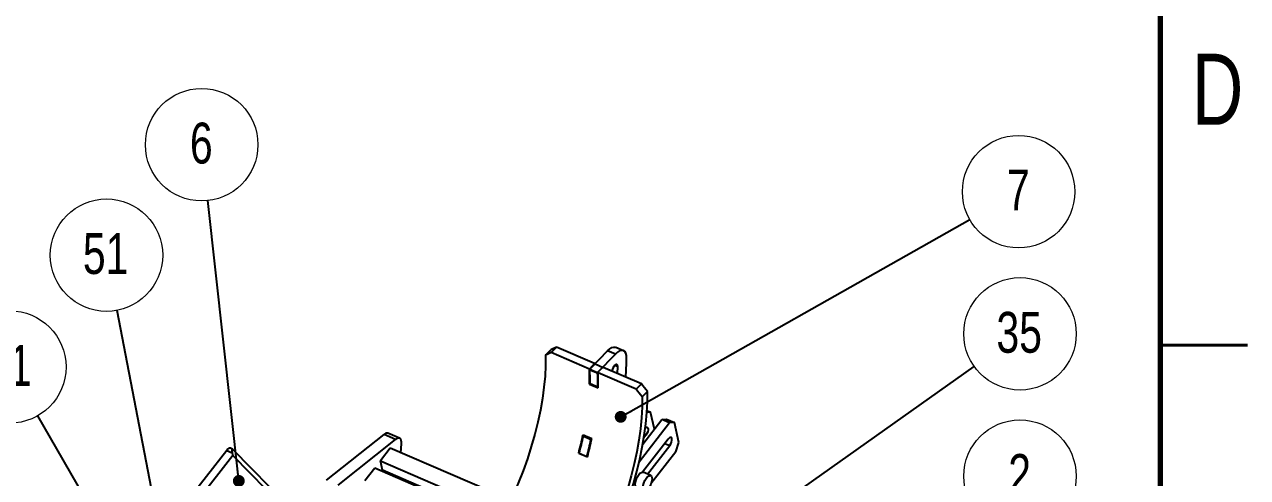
# Model space of a CAD drawing. Header units: millimetres. Extents: x 2 to 418, y 2 to 295.
# Drawn here: x 312.6 to 417.5, y 137.1 to 176 of the extents above; entities that cross this region are included whole.
import ezdxf

# ---------------------------------------------------------------- set-up
doc = ezdxf.new("R2010")
doc.units = ezdxf.units.MM
doc.styles.add('SLDTEXTSTYLE0', font='TXT', dxfattribs={"width": 0.75})
doc.dimstyles.new('SLDDIMSTYLE0', dxfattribs={"dimtxt": 0.18, "dimasz": 1.016, "dimexe": 0, "dimexo": 0.0625, "dimgap": 0, "dimtad": 0, "dimtih": 1, "dimtoh": 1, "dimdec": 0, "dimrnd": 1e-09, "dimzin": 0, "dimdsep": 46, "dimtxsty": 'Standard', "dimblk1": 'DOT', "dimblk2": 'DOT', "dimsah": 1, "dimcen": 0.09, "dimadec": 0, "dimazin": 0, "dimtfac": 1.016, "dimtdec": 0, "dimtofl": 0, "dimtmove": 0, "dimatfit": 3, "dimldrblk": 'DOT', "dimfxl": 1, "dimfrac": 2, "dimtolj": 1, "dimtzin": 0, "dimarcsym": 0})
doc.dimstyles.new('SLDDIMSTYLE1', dxfattribs={"dimtxt": 0.18, "dimasz": 3.302, "dimexe": 0, "dimexo": 0.0625, "dimgap": 0, "dimtad": 0, "dimtih": 1, "dimtoh": 1, "dimdec": 0, "dimrnd": 1e-09, "dimzin": 0, "dimdsep": 46, "dimtxsty": 'Standard', "dimsah": 1, "dimcen": 0.09, "dimadec": 0, "dimazin": 0, "dimtfac": 3.302, "dimtdec": 0, "dimtofl": 0, "dimtmove": 0, "dimatfit": 3, "dimfxl": 1, "dimfrac": 2, "dimtolj": 1, "dimtzin": 0, "dimarcsym": 0})

# ---------------------------------------------------------------- blocks, each defined once
blk = doc.blocks.new('SW_NOTE_1')
at = {"color": 0, "linetype": 'Continuous', "lineweight": 0}
blk.add_circle((4.4, 1.95), 4.82, dxfattribs=at)
at = {"color": 0, "linetype": 'Continuous', "lineweight": 0, "insert": (4.37, 3.84), "char_height": 3.5, "attachment_point": 2, "style": 'SLDTEXTSTYLE0'}
blk.add_mtext('2', dxfattribs=at)
blk = doc.blocks.new('SW_NOTE_3')
at = {"color": 0, "linetype": 'Continuous', "lineweight": 0}
blk.add_circle((-0.53, 4.79), 4.82, dxfattribs=at)
at = {"color": 0, "linetype": 'Continuous', "lineweight": 0, "insert": (-0.56, 6.68), "char_height": 3.5, "attachment_point": 2, "style": 'SLDTEXTSTYLE0'}
blk.add_mtext('6', dxfattribs=at)
blk = doc.blocks.new('_Dot')
at = {"color": 0, "linetype": 'ByBlock', "lineweight": -2}
blk.add_line((-0.5, 0), (-1, 0), dxfattribs=at)
at = {"color": 0, "linetype": 'ByBlock', "const_width": 0.5}
blk.add_lwpolyline([(-0.25, 0, 1), (0.25, 0, 1)], format="xyb", close=True, dxfattribs=at)
blk = doc.blocks.new('SW_NOTE_4')
at = {"color": 0, "linetype": 'Continuous', "lineweight": 0}
blk.add_circle((4.19, 2.37), 4.82, dxfattribs=at)
at = {"color": 0, "linetype": 'Continuous', "lineweight": 0, "insert": (4.16, 4.26), "char_height": 3.5, "attachment_point": 2, "style": 'SLDTEXTSTYLE0'}
blk.add_mtext('7', dxfattribs=at)
blk = doc.blocks.new('SW_NOTE_11')
at = {"color": 0, "linetype": 'Continuous', "lineweight": 0}
blk.add_circle((-2.4, 4.18), 4.82, dxfattribs=at)
at = {"color": 0, "linetype": 'Continuous', "lineweight": 0, "insert": (-2.47, 6.06), "char_height": 3.5, "attachment_point": 2, "style": 'SLDTEXTSTYLE0'}
blk.add_mtext('21', dxfattribs=at)
blk = doc.blocks.new('SW_NOTE_12')
at = {"color": 0, "linetype": 'Continuous', "lineweight": 0}
blk.add_circle((-0.91, 4.73), 4.82, dxfattribs=at)
at = {"color": 0, "linetype": 'Continuous', "lineweight": 0, "insert": (-0.98, 6.62), "char_height": 3.5, "attachment_point": 2, "style": 'SLDTEXTSTYLE0'}
blk.add_mtext('51', dxfattribs=at)
blk = doc.blocks.new('SW_NOTE_19')
at = {"color": 0, "linetype": 'Continuous', "lineweight": 0}
blk.add_circle((3.93, 2.79), 4.82, dxfattribs=at)
at = {"color": 0, "linetype": 'Continuous', "lineweight": 0, "insert": (3.86, 4.67), "char_height": 3.5, "attachment_point": 2, "style": 'SLDTEXTSTYLE0'}
blk.add_mtext('35', dxfattribs=at)

msp = doc.modelspace()

# ---------------------------------------------------------------- linework, layer by layer
at = {"color": 7, "linetype": 'Continuous', "lineweight": 70}
msp.add_line((410, 287), (410, 10), dxfattribs=at)
at = {"color": 7, "linetype": 'Continuous', "lineweight": 25}
for p, q in [((357.305333, 147.623237), (357.753528, 148.085238)), ((358.233508, 148.317871), (357.785606, 147.856174)), ((361.503003, 146.907834), (358.233508, 148.317871)), ((362.626357, 148.005281), (361.096488, 146.428289)), ((363.288534, 147.719704), (362.626357, 148.005281)), ((363.982375, 148.013688), (363.320198, 148.299265)), ((361.055102, 146.446137), (357.785606, 147.856174)), ((361.503003, 146.907834), (361.055102, 146.446137)), ((361.104765, 146.424719), (361.552667, 146.886415)), ((361.506393, 146.838717), (361.503003, 146.907834)), ((361.552667, 146.886415), (362.247952, 146.58656)), ((363.288534, 147.719704), (361.758664, 146.142711)), ((361.096488, 146.428289), (361.758664, 146.142711)), ((361.104765, 146.424719), (361.80005, 146.124863)), ((361.10696, 146.380582), (361.104765, 146.424719)), ((361.10696, 146.380582), (361.802246, 146.080726)), ((361.80005, 146.124863), (361.802246, 146.080726)), ((365.069546, 144.714826), (361.80005, 146.124863)), ((365.517448, 145.176523), (362.247952, 146.58656)), ((363.472727, 146.058352), (363.488847, 146.659286)), ((361.069008, 145.145854), (361.123867, 145.202402)), ((361.069008, 145.145854), (361.813956, 144.82458)), ((361.112363, 145.207365), (361.774539, 144.921788)), ((361.774539, 144.921788), (361.817221, 144.965785)), ((365.069546, 144.714826), (365.517448, 145.176523)), ((366.030732, 144.515524), (365.582537, 144.053523)), ((366.312074, 142.749386), (365.985384, 142.712064)), ((365.996815, 142.885348), (366.312074, 142.749386)), ((366.633985, 141.284423), (366.312074, 142.749386)), ((367.939865, 141.824581), (365.325584, 138.471006)), ((365.643671, 140.014056), (367.277688, 142.110159)), ((367.277688, 142.110159), (367.68609, 142.156814)), ((367.939865, 141.824581), (367.277688, 142.110159)), ((367.68609, 142.156814), (368.348266, 141.871237)), ((368.348266, 141.871237), (367.939865, 141.824581)), ((368.730041, 140.133851), (368.348266, 141.871237)), ((338.524258, 136.927267), (343.449019, 140.844289)), ((344.442283, 140.415924), (343.449019, 140.844289)), ((344.780251, 140.512279), (343.786987, 140.940644)), ((360.52025, 140.804119), (361.265198, 140.482845)), ((360.685416, 140.732887), (360.542058, 140.695162)), ((360.542058, 140.695162), (361.204234, 140.409585)), ((365.911131, 140.763568), (365.731698, 140.533393)), ((330.447193, 139.578406), (330.274087, 139.653062)), ((339.296858, 130.577026), (330.477481, 139.555394)), ((339.517522, 136.498901), (344.442283, 140.415924)), ((343.983916, 139.653817), (343.140215, 138.571524)), ((354.326212, 135.19349), (343.983916, 139.653817)), ((344.887712, 139.264035), (344.942369, 140.037954)), ((361.252202, 140.422207), (361.204234, 140.409585)), ((367.824608, 140.443861), (365.613306, 137.607221)), ((366.036368, 137.434062), (367.947324, 139.885418)), ((368.485255, 139.342601), (368.730041, 140.133851)), ((329.954671, 139.474412), (326.477576, 135.014023)), ((330.491234, 139.027699), (327.575211, 135.28705)), ((329.954671, 139.474412), (330.438567, 139.265722)), ((330.438567, 139.265722), (330.491234, 139.027699)), ((330.491234, 139.027699), (339.518034, 129.83817)), ((343.140215, 138.571524), (353.751714, 133.995098)), ((343.317468, 137.764882), (343.140215, 138.571524)), ((360.144817, 139.244048), (360.194456, 139.25711)), ((360.144817, 139.244048), (360.889765, 138.922773)), ((360.186203, 139.226199), (360.848379, 138.940622)), ((360.848379, 138.940622), (360.898018, 138.953685)), ((368.485255, 139.342601), (366.341949, 136.593186)), ((342.650323, 137.943096), (341.806622, 136.860803)), ((353.43488, 133.292035), (342.650323, 137.943096)), ((343.317468, 137.764882), (343.25358, 137.682928)), ((353.46225, 133.389737), (343.317468, 137.764882)), ((366.322186, 137.310796), (365.66001, 137.596373))]:
    msp.add_line(p, q, dxfattribs=at)
at = {"color": 7, "linetype": 'Continuous', "lineweight": 35}
for p, q in [((417.5, 148.5), (410, 148.5)), ((410, 148.5), (417.5, 148.5))]:
    msp.add_line(p, q, dxfattribs=at)
at = {"color": 8, "linetype": 'Continuous', "lineweight": 25}
for p, q in [((363.230824, 146.770564), (363.488847, 146.659286)), ((365.776228, 140.821747), (365.911131, 140.763568)), ((367.529684, 140.065534), (367.947324, 139.885418))]:
    msp.add_line(p, q, dxfattribs=at)
at = {"color": 7, "linetype": 'Continuous', "lineweight": 25, "flags": 128}
for points in [[(362.626357, 148.005281), (362.811653, 148.1699), (362.991615, 148.277374), (363.158567, 148.32312), (363.305388, 148.30519), (363.320198, 148.299265)], [(364.246447, 147.365646), (364.230473, 147.604656), (364.176894, 147.798451), (364.087994, 147.938765), (363.967565, 148.019612), (363.820743, 148.037543), (363.653791, 147.991797), (363.473829, 147.884323), (363.288534, 147.719704)], [(357.305333, 147.623237), (357.302346, 146.750639), (357.255372, 145.839158), (357.164639, 144.893207), (357.030588, 143.917367), (356.853866, 142.916365), (356.635328, 141.895043), (356.376036, 140.858354), (356.077243, 139.811314), (355.740394, 138.758991), (355.367124, 137.706486), (354.959239, 136.658895), (354.518716, 135.621289), (354.047684, 134.598692), (353.548427, 133.596058)], [(363.488847, 146.659286), (363.471377, 146.776218), (363.41813, 146.840236), (363.337211, 146.841592), (363.240942, 146.780084), (363.143978, 146.665075), (363.06108, 146.514071), (363.00487, 146.350063), (362.989094, 146.266926)], [(361.809247, 129.243067), (362.331228, 130.250103), (362.826665, 131.279438), (363.293305, 132.326385), (363.729025, 133.386184), (364.131841, 134.454012), (364.499921, 135.52501), (364.831591, 136.594309), (365.125345, 137.657045), (365.379841, 138.708379), (365.593925, 139.743533), (365.766624, 140.757797), (365.89715, 141.746554), (365.984911, 142.70531), (366.029505, 143.629702), (366.030732, 144.515524)], [(365.582537, 144.053523), (365.57955, 143.180925), (365.532577, 142.269444), (365.441844, 141.323493), (365.307793, 140.347653), (365.131071, 139.346651), (364.912533, 138.325329), (364.65324, 137.28864), (364.354448, 136.2416), (364.017599, 135.189277), (363.644329, 134.136772), (363.236444, 133.089181), (362.795921, 132.051576), (362.324889, 131.028978), (361.825632, 130.026344)], [(365.85521, 141.395014), (365.886823, 141.421001), (365.979592, 141.462414), (366.052595, 141.43994), (366.094718, 141.357002), (366.099555, 141.226232), (366.066362, 141.067532), (366.000195, 140.905064), (365.911131, 140.763568)], [(367.947324, 139.885418), (368.036387, 140.026915), (368.102554, 140.189382), (368.135747, 140.348083), (368.13091, 140.478852), (368.088787, 140.56179), (368.015784, 140.584264), (367.923016, 140.542852), (367.824608, 140.443861)], [(330.274087, 139.653062), (330.242181, 139.661628), (330.199907, 139.660212), (330.15394, 139.646188), (330.10532, 139.619871), (330.055144, 139.581856), (330.004546, 139.533), (329.954671, 139.474412)], [(344.942369, 140.037954), (344.942969, 140.189768), (344.922097, 140.318688), (344.880555, 140.419759), (344.819941, 140.489099), (344.742582, 140.524041), (344.651451, 140.523242), (344.550054, 140.486737), (344.442283, 140.415924)], [(365.105594, 136.310831), (365.086004, 136.321314), (365.018541, 136.409687), (364.990551, 136.556999), (365.005068, 136.74729), (365.060518, 136.959938), (365.150892, 137.171899), (365.266398, 137.360206), (365.394518, 137.50445), (365.521367, 137.589), (365.633201, 137.604695), (365.66001, 137.596373)], [(366.428464, 137.144786), (366.435294, 136.973651), (366.399827, 136.769395), (366.325906, 136.554154), (366.221543, 136.351254), (366.098046, 136.18268), (365.968798, 136.0667), (365.847806, 136.015884), (365.74818, 136.035737), (365.680718, 136.124109), (365.652727, 136.271422), (365.667245, 136.461713), (365.722694, 136.674361), (365.813069, 136.886322), (365.928574, 137.074628), (366.056694, 137.218873), (366.183543, 137.303423), (366.295377, 137.319118), (366.380078, 137.264258), (366.428464, 137.144786)]]:
    msp.add_lwpolyline(points, dxfattribs=at)
at = {"color": 7, "linetype": 'Continuous', "lineweight": 25}
for centre, radius, start, end in [((339.133642, 147.710305), 25.11517, 355.53817656, 359.21369618), ((344.40885, 145.617892), 16.666844, 358.37705479, 2.84844111), ((344.556654, 145.602665), 16.560427, 358.63220881, 2.85767681), ((345.218831, 145.317088), 16.560427, 358.63220881, 2.85767681), ((345.088715, 145.296782), 16.731906, 358.38280518, 2.68547821), ((343.696428, 140.617385), 0.335704, 74.35019872, 137.47546127), ((329.897965, 147.348193), 31.313723, 345.00083774, 347.93716824), ((329.848441, 147.353081), 31.407419, 345.00369537, 347.76126476), ((330.510618, 147.067504), 31.407419, 345.00369537, 347.76126476), ((330.642913, 147.026919), 31.313723, 345.00083774, 347.93716824)]:
    msp.add_arc(centre, radius, start, end, dxfattribs=at)
for centre, major_axis, ratio, start_param, end_param in [((348.715599, 138.506782), (16.336485, 11.355061), 0.1785914904, 0.8307987715, 0.8661002207), ((348.715599, 138.506782), (15.567709, 10.820706), 0.1785914904, 0.8307987715, 0.8678442813), ((355.999539, 135.365434), (-13.570945, 19.524468), 0.5676544954, 4.7876629303, 4.8229643795), ((355.999539, 135.365434), (-12.932312, 18.60567), 0.5676544954, 4.7859188697, 4.8229643795), ((330.698656, 138.816538), (-0.270186, 0.763593), 0.1515823239, 5.9689258823, 7.1725483753)]:
    msp.add_ellipse(centre, major_axis=major_axis, ratio=ratio, start_param=start_param, end_param=end_param, dxfattribs=at)

# ---------------------------------------------------------------- block references
at = {"color": 7, "linetype": 'Continuous', "lineweight": 0}
for name, p in [('SW_NOTE_3', (328.339619, 160.884057)), ('SW_NOTE_4', (393.676845, 159.276774)), ('SW_NOTE_12', (320.556502, 151.474498)), ('SW_NOTE_19', (394.057722, 146.673885)), ('SW_NOTE_11', (313.761806, 142.442579)), ('SW_NOTE_1', (393.584906, 135.315957))]:
    msp.add_blockref(name, p, dxfattribs=at)

# ---------------------------------------------------------------- texts
at = {"color": 7, "linetype": 'Continuous', "lineweight": 0, "insert": (414.93015, 173.47569), "char_height": 6.096, "attachment_point": 2, "style": 'SLDTEXTSTYLE0'}
msp.add_mtext('D', dxfattribs=at)

# ---------------------------------------------------------------- leaders
at = {"color": 7, "linetype": 'Continuous', "lineweight": 0}
for points, dimstyle in [([(330.994389, 136.85329), (328.339619, 160.884057)], 'SLDDIMSTYLE0'), ([(363.744283, 142.345164), (393.676845, 159.276774)], 'SLDDIMSTYLE0'), ([(326.251282, 121.922138), (320.556502, 151.474498)], 'SLDDIMSTYLE1'), ([(368.047497, 128.241571), (394.057722, 146.673885)], 'SLDDIMSTYLE0'), ([(325.057086, 122.79393), (313.761806, 142.442579)], 'SLDDIMSTYLE1')]:
    msp.add_leader(points, dimstyle=dimstyle, dxfattribs=at)

doc.saveas('drawing.dxf')
